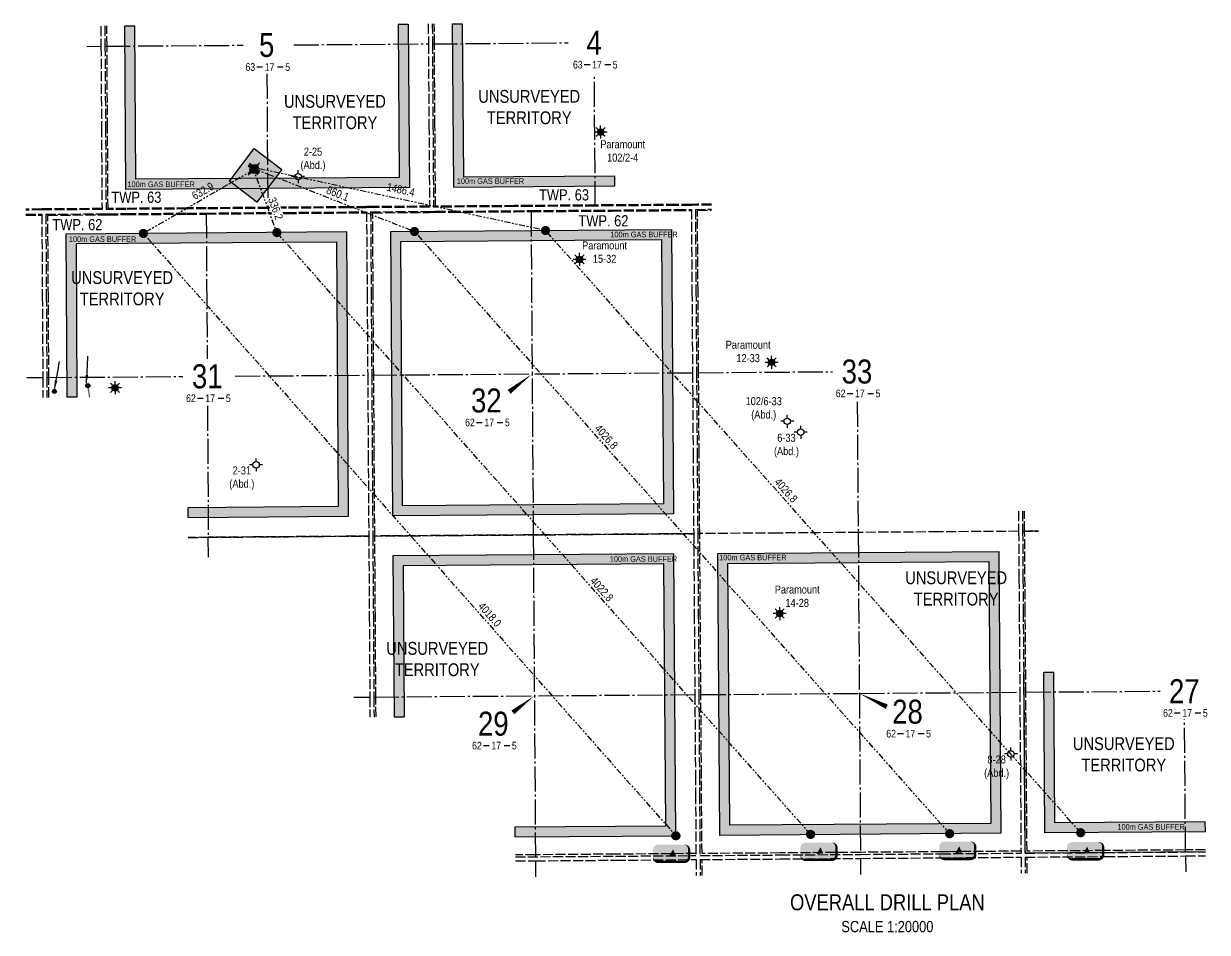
# Model space of a CAD drawing. Extents: x 522868 to 559106, y 6019929 to 6031707.
# Drawn here: x 529642 to 535554, y 6019929 to 6024469 of the extents above; entities that cross this region are included whole.
import ezdxf
from ezdxf.enums import TextEntityAlignment as Align

# ---------------------------------------------------------------- set-up
doc = ezdxf.new("R2018")
doc.units = 0
doc.header["$LTSCALE"] = 5
for name, pattern in [('foc-DOT', [1, 0.2, -0.8]), ('foc-DRILLPATH', [14.75, 6, -1.75, 1.75, -1.75, 1.75, -1.75]), ('foc-QUARTERLINE', [33, 25, -3, 2, -3]), ('foc-UNSURVEYED', [12.5, 10, -2.5])]:
    doc.linetypes.add(name, pattern=pattern)
for name, color, linetype in [('10', 1, 'Continuous'), ('9', 3, 'Continuous'), ('ABADATA-DRILL', 8, 'foc-DOT'), ('ABADATA-DRILL-T', 8, 'Continuous'), ('AS-TARGET-GAS', 182, 'Continuous'), ('AS-TARGET-GAS-H', 181, 'Continuous'), ('D-TXT', 6, 'Continuous'), ('DETAIL-T', 7, 'Continuous'), ('L-BD', 7, 'Continuous'), ('L-MON', 1, 'Continuous'), ('L-SECLBL', 7, 'Continuous'), ('L-SECQ', 8, 'foc-QUARTERLINE'), ('L-UNS-T', 3, 'Continuous'), ('L-USEC', 7, 'foc-UNSURVEYED'), ('P-BUFFER-H 100m', 191, 'Continuous'), ('P-PDRILLPATH', 12, 'foc-DRILLPATH'), ('P-PROPOSED', 10, 'Continuous'), ('P-PROPOSED-H', 21, 'Continuous')]:
    doc.layers.add(name, color=color, linetype=linetype)
doc.styles.add('80CG', font='ARIALN.TTF', dxfattribs={"height": 10})
doc.styles.add('80L', font='ARIALN.TTF', dxfattribs={"height": 10})
doc.styles.add('SIMPLEX', font='ARIALN.TTF')
doc.styles.get("Standard").update_dxf_attribs({"font": 'ARIALN.TTF'})
doc.dimstyles.new('Compass 5 000', dxfattribs={"dimscale": 5, "dimtxt": 9, "dimasz": 2, "dimexe": 0.2, "dimexo": 0.0625, "dimgap": 0.5, "dimtad": 0, "dimtih": 1, "dimtoh": 1, "dimzin": 0, "dimdsep": 46, "dimtxsty": '80CG', "dimcen": 0.1, "dimse1": 1, "dimse2": 1, "dimclrd": 256, "dimclrt": 256, "dimaunit": 1, "dimadec": 4, "dimazin": 0, "dimtfac": 0.06, "dimtofl": 0, "dimtmove": 0, "dimatfit": 1, "dimfxl": 0.2, "dimtolj": 1, "dimtzin": 0, "dimlwd": -1, "dimarcsym": 0})

# ---------------------------------------------------------------- blocks, each defined once
blk = doc.blocks.new('L-SECLBL')
at = {"layer": '9', "color": 7}
for p, q in [((-5.1, -27.8), (-12.3, -27.8)), ((20.7, -27.8), (13.5, -27.8))]:
    blk.add_line(p, q, dxfattribs=at)
at = {"layer": '10', "color": 2, "style": 'SIMPLEX'}
blk.add_attdef('SEC', text='', height=30, dxfattribs=at).set_placement((0, 0), align=Align.MIDDLE)
at = {"layer": '10', "color": 5, "style": '80L'}
blk.add_attdef('TWP', text='', height=9.5, dxfattribs=at).set_placement((-14.4, -27.4), align=Align.MIDDLE_RIGHT)
blk.add_attdef('RGE', text='', height=9.5, dxfattribs=at).set_placement((3.6, -27.4), align=Align.MIDDLE_CENTER)
blk.add_attdef('MER', text='', height=9.5, dxfattribs=at).set_placement((23.2, -27.4), align=Align.MIDDLE_LEFT)
blk = doc.blocks.new('WC')
at = {"layer": 'L-MON'}
h = blk.add_hatch(color=255, dxfattribs=at)
h.dxf.hatch_style = 1
edge = h.paths.add_edge_path()
edge.add_arc((0, 0), 0.9, 0, 360)
at = {"layer": 'L-MON', "color": 240, "flags": 128}
for points in [[(-0.62, 0.5), (-1.23, 1.12)], [(0.52, 0.61), (1.13, 1.21)], [(-1.18, -1.18), (-0.56, -0.57)], [(1.16, -1.18), (0.56, -0.57)]]:
    blk.add_lwpolyline(points, dxfattribs=at)
at = {"layer": 'L-MON', "color": 240}
for radius in [0.8, 0.373]:
    blk.add_circle((0, 0), radius, dxfattribs=at)
blk = doc.blocks.new('GAS')
h = blk.add_hatch(color=255)
h.dxf.hatch_style = 1
edge = h.paths.add_edge_path()
edge.add_arc((0, 0), 0.9, 0, 360)
for p, q in [((-0.81, 0), (-1.62, 0)), ((-0.57, 0.57), (-1.14, 1.14)), ((0, 0.81), (0, 1.62)), ((0.57, 0.57), (1.14, 1.14)), ((1.62, 0), (0.81, 0)), ((-0.57, -0.57), (-1.14, -1.14)), ((0, -0.81), (0, -1.62)), ((1.14, -1.14), (0.57, -0.57))]:
    blk.add_line(p, q)
blk.add_circle((0, 0), 0.8)
blk = doc.blocks.new('GABD')
for p, q in [((-0.81, 0), (-1.62, 0)), ((0, 0.81), (0, 1.62)), ((1.62, 0), (0.81, 0)), ((0, -0.81), (0, -1.62))]:
    blk.add_line(p, q)
blk.add_circle((0, 0), 0.8)
blk = doc.blocks.new('BH-Existing')
at = {"layer": 'ABADATA-DRILL-T'}
h = blk.add_hatch(color=256, dxfattribs=at)
h.dxf.hatch_style = 1
edge = h.paths.add_edge_path()
edge.add_arc((0, 0), 0.5, 0, 360)
blk.add_circle((0, 0), 0.5, dxfattribs=at)
blk = doc.blocks.new('plbh')
at = {"layer": 'L-MON'}
h = blk.add_hatch(color=255, dxfattribs=at)
h.dxf.hatch_style = 1
edge = h.paths.add_edge_path()
edge.add_arc((0, 0), 1.16, 0, 360)
h = blk.add_hatch(color=256, dxfattribs=at)
h.dxf.hatch_style = 1
h.paths.add_polyline_path([(-0.96, 0, 1), (0.96, 0, 1)])
h.paths.add_polyline_path([(0.91, 0, -1), (-0.91, 0, -1)], flags=16)
h.paths.add_polyline_path([(0.45, 0, -1), (-0.45, 0, -1)], flags=0)
h = blk.add_hatch(color=256, dxfattribs=at)
h.dxf.hatch_style = 1
h.paths.add_polyline_path([(-0.45, 0, 1), (0.45, 0, 1)])
h.paths.add_polyline_path([(0.4, 0, -1), (-0.4, 0, -1)], flags=16)
at = {"layer": 'L-MON', "color": 240}
for radius in [0.96, 0.91, 0.45, 0.4]:
    blk.add_circle((0, 0), radius, dxfattribs=at)
blk = doc.blocks.new('*U73')
h = blk.add_hatch(color=254)
edge = h.paths.add_edge_path()
edge.add_line((-16.5, -11.5), (16.5, -11.5))
edge.add_arc((16.5, -5.5), 6, 270, 360)
edge.add_line((22.5, -5.5), (22.5, 4))
edge.add_arc((16.5, 4), 6, 0, 90)
edge.add_line((16.5, 10), (-16.5, 10))
edge.add_arc((-16.5, 4), 6, 90, 180)
edge.add_line((-22.5, 4), (-22.5, -5.5))
edge.add_arc((-16.5, -5.5), 6, 180, 270)
at = {"color": 1, "flags": 128}
blk.add_lwpolyline([(-16.5, -11.5, 3, 3, 0), (16.5, -11.5, 3, 3, 0.414214), (22.5, -5.5, 3, 3, 0), (22.5, 4, 3, 0, 0.414214), (16.5, 10, 0, 0, 0), (-16.5, 10, 0, 0, 0.414214), (-22.5, 4, 0, 0, 0), (-22.5, -5.5, 0, 3, 0.414214)], format="xyseb", close=True, dxfattribs=at)
blk.add_lwpolyline([(5.8, -3.4, 0, 10, 0), (0, 0, 5, 5, 0)], format="xyseb", dxfattribs=at)
at = {"color": 1, "lineweight": 30, "flags": 104}
blk.add_attdef('ENTER_TEXT', text='', height=10, dxfattribs=at).set_placement((-0.3, 0), align=Align.MIDDLE_CENTER)

msp = doc.modelspace()

# ---------------------------------------------------------------- hatches: boundary and pattern name
at = {"layer": 'AS-TARGET-GAS-H', "linetype": 'Continuous'}
h = msp.add_hatch(color=256, dxfattribs=at)
h.dxf.hatch_style = 1
h.paths.add_polyline_path([(531513.097, 6024466.574), (531518.355, 6023700.536), (530202.559, 6023691.128), (530197.572, 6024458.145), (530147.599, 6024457.82), (530152.912, 6023640.798), (531568.67, 6023650.921), (531563.07, 6024466.917)])
h = msp.add_hatch(color=256, dxfattribs=at)
h.dxf.hatch_style = 1
h.paths.add_polyline_path([(531783.066, 6024468.419), (531788.665, 6023652.493), (532595.217, 6023658.259), (532594.86, 6023708.232), (531838.294, 6023702.823), (531833.038, 6024468.762)])
h = msp.add_hatch(color=256, dxfattribs=at)
h.dxf.hatch_style = 1
h.paths.add_polyline_path([(530463.762, 6022001.89), (530463.392, 6022051.863), (531214.947, 6022057.429), (531206.034, 6023377.659), (529903.537, 6023368.02), (529908.429, 6022602.719), (529858.457, 6022602.4), (529853.245, 6023417.623), (531255.669, 6023428.002), (531265.256, 6022007.826)])
h = msp.add_hatch(color=256, dxfattribs=at)
h.dxf.hatch_style = 1
h.paths.add_polyline_path([(532837.857, 6022069.451), (531534.888, 6022059.799), (531525.986, 6023380.027), (532828.474, 6023389.668)], flags=16)
h.paths.add_polyline_path([(532888.185, 6022019.849), (531485.252, 6022009.457), (531475.677, 6023429.63), (532878.092, 6023440.01)])
h = msp.add_hatch(color=256, dxfattribs=at)
h.dxf.hatch_style = 1
h.paths.add_polyline_path([(533169.225, 6020463.56), (533159.927, 6021771.988), (534462.999, 6021781.652), (534472.763, 6020473.222)], flags=16)
h.paths.add_polyline_path([(533119.608, 6020413.218), (533109.6, 6021821.59), (534512.599, 6021831.994), (534523.108, 6020423.62)])
h = msp.add_hatch(color=256, dxfattribs=at)
h.dxf.hatch_style = 1
h.paths.add_polyline_path([(532097.485, 6020455.613), (532849.285, 6020461.189), (532839.988, 6021769.617), (531536.91, 6021759.964), (531542.001, 6021005.685), (531492.028, 6021005.347), (531486.601, 6021809.566), (532889.605, 6021819.959), (532899.613, 6020411.587), (532097.856, 6020405.641)])
h = msp.add_hatch(color=256, dxfattribs=at)
h.dxf.hatch_style = 1
h.paths.add_polyline_path([(535544.452, 6020481.168), (534792.702, 6020475.594), (534787.076, 6021229.533), (534737.103, 6021229.16), (534743.103, 6020425.251), (535544.823, 6020431.196)])
at = {"layer": 'P-PROPOSED-H', "linetype": 'Continuous'}
h = msp.add_hatch(color=256, dxfattribs=at)
h.dxf.hatch_style = 1
h.paths.add_polyline_path([(530931.266, 6023740.038), (530806.613, 6023576.708), (530669.599, 6023681.276), (530794.251, 6023844.607)])

# ---------------------------------------------------------------- linework, layer by layer
at = {"layer": 'ABADATA-DRILL', "flags": 128}
for points in [[(529971.849, 6022603.125), (529970.253, 6022612.436), (529965.366, 6022643.356), (529962.607, 6022660.318)], [(529795.967, 6022602), (529795.823, 6022609.183), (529795.293, 6022631.08)]]:
    msp.add_lwpolyline(points, dxfattribs=at)
at = {"layer": 'L-SECLBL', "flags": 128}
for points in [[(532181.838, 6022718.842, 0, 23.987, 0), (532067.125, 6022629.571, 0, 0, 0)], [(532192.98, 6021110.571, 0, 23.987, 0), (532085.392, 6021027.657, 0, 0, 0)], [(533816.228, 6021122.604, 0, 23.987, 0), (533953.715, 6021056.029, 0, 0, 0)]]:
    msp.add_lwpolyline(points, format="xyseb", dxfattribs=at)
at = {"layer": 'L-SECQ'}
for p, q in [((533810.371, 6021926.736), (533816.228, 6021122.604)), ((533024.711, 6021116.736), (533816.228, 6021122.604)), ((533816.228, 6021122.604), (534617.797, 6021128.546)), ((533816.228, 6021122.604), (533822.013, 6020328.529))]:
    msp.add_line(p, q, dxfattribs=at)
at = {"layer": 'L-SECQ', "flags": 128}
for points in [[(530992.158, 6024362.805), (531663.701, 6024367.605)], [(531683.807, 6024367.749), (532362.556, 6024372.603)], [(531683.807, 6024367.749), (531763.699, 6024368.32)], [(529958.365, 6024355.415), (530028.206, 6024355.914)], [(530048.323, 6024356.058), (530739.234, 6024360.997)], [(530856.961, 6024218.846), (530861.458, 6023546.032)], [(532497.249, 6023557.609), (532492.627, 6024213.441)], [(530553.8, 6023522.76), (530558.587, 6022794.274)], [(532176.22, 6023529.739), (532181.838, 6022718.842), (532983.125, 6022724.775)], [(530699.15, 6022707.865), (531360.448, 6022712.761)], [(531380.554, 6022712.909), (532181.838, 6022718.842), (532187.409, 6021914.706)], [(533013.284, 6022724.998), (533681.975, 6022729.958)], [(529657.932, 6022700.268), (529737.772, 6022700.747)], [(529757.878, 6022700.896), (530437.706, 6022705.929)], [(530560.131, 6022559.406), (530564.446, 6021902.686)], [(533805.62, 6022578.926), (533810.371, 6021926.736)], [(530565.103, 6021802.741), (530564.446, 6021902.686)], [(532187.409, 6021914.706), (532192.98, 6021110.571), (532994.553, 6021116.512)], [(534647.956, 6021128.769), (535318.516, 6021133.742)], [(531291.464, 6021103.89), (531371.303, 6021104.482)], [(531391.409, 6021104.631), (532192.98, 6021110.571), (532198.551, 6020306.438)], [(535445.614, 6020330.51), (535440.556, 6020992.546)], [(533822.233, 6020298.369), (533822.814, 6020218.529)], [(535445.768, 6020310.404), (535446.378, 6020230.566)], [(532198.69, 6020286.332), (532199.244, 6020206.493)]]:
    msp.add_lwpolyline(points, dxfattribs=at)
at = {"layer": 'L-USEC'}
for p, q in [((530027.548, 6024457.04), (530028.206, 6024355.914)), ((530047.654, 6024457.17), (530048.312, 6024356.045)), ((530058.365, 6024356.129), (530057.706, 6024457.235)), ((531663.015, 6024467.603), (531663.701, 6024367.605)), ((531683.121, 6024467.733), (531683.807, 6024367.744)), ((531693.859, 6024367.821), (531693.173, 6024467.798)), ((531663.701, 6024367.605), (531666.483, 6023962.162)), ((531683.807, 6024367.743), (531686.589, 6023962.3)), ((531696.643, 6023962.377), (531693.859, 6024367.821)), ((530028.206, 6024355.914), (530030.842, 6023950.468)), ((530048.312, 6024356.045), (530050.948, 6023950.598)), ((530061.001, 6023950.684), (530058.365, 6024356.129)), ((531666.483, 6023962.162), (531669.3, 6023551.688)), ((531686.589, 6023962.3), (531689.406, 6023551.834)), ((531699.424, 6023556.933), (531696.643, 6023962.377)), ((530030.842, 6023950.468), (530033.511, 6023539.991)), ((530050.948, 6023950.598), (530053.617, 6023540.138)), ((530063.637, 6023545.237), (530061.001, 6023950.684)), ((529732.389, 6023542.868), (529652.549, 6023542.297)), ((529762.546, 6023543.084), (529732.389, 6023542.868)), ((530033.478, 6023545.021), (529762.546, 6023543.084)), ((530033.514, 6023539.994), (529762.582, 6023538.057)), ((530153.091, 6023540.849), (530053.617, 6023540.138)), ((530153.055, 6023545.876), (530063.637, 6023545.237)), ((530457.5, 6023548.053), (530153.055, 6023545.876)), ((530457.536, 6023543.026), (530153.091, 6023540.849)), ((530553.629, 6023548.741), (530457.5, 6023548.053)), ((530553.665, 6023543.713), (530457.536, 6023543.026)), ((530861.426, 6023550.941), (530553.629, 6023548.741)), ((530861.462, 6023545.914), (530553.665, 6023543.713)), ((530954.198, 6023551.604), (530861.426, 6023550.941)), ((530954.234, 6023546.577), (530861.462, 6023545.914)), ((531265.345, 6023553.829), (530954.198, 6023551.604)), ((531265.381, 6023548.802), (530954.234, 6023546.577)), ((531354.767, 6023554.469), (531265.345, 6023553.829)), ((531354.803, 6023549.442), (531265.381, 6023548.802)), ((531384.926, 6023554.684), (531354.767, 6023554.469)), ((531384.962, 6023549.657), (531354.803, 6023549.442)), ((531669.265, 6023556.718), (531384.926, 6023554.684)), ((531669.301, 6023551.69), (531384.962, 6023549.657)), ((531775.473, 6023552.449), (531689.406, 6023551.834)), ((531775.437, 6023557.476), (531699.424, 6023556.933)), ((532093.287, 6023559.749), (531775.437, 6023557.476)), ((532093.323, 6023554.719), (531775.473, 6023552.447)), ((532176.008, 6023560.34), (532093.287, 6023559.749)), ((532176.044, 6023555.312), (532093.323, 6023554.722)), ((532497.213, 6023562.637), (532176.008, 6023560.34)), ((532497.249, 6023557.609), (532176.044, 6023555.312)), ((532576.577, 6023563.204), (532497.213, 6023562.637)), ((532576.613, 6023558.176), (532497.249, 6023557.609)), ((532901.133, 6023565.526), (532576.577, 6023563.204)), ((532901.169, 6023560.499), (532576.613, 6023558.176)), ((532576.753, 6023537.731), (532901.313, 6023540.132)), ((532977.145, 6023566.07), (532901.133, 6023565.526)), ((532977.181, 6023561.042), (532901.169, 6023560.499)), ((532901.313, 6023540.132), (532977.326, 6023540.695)), ((533007.304, 6023566.286), (532977.145, 6023566.07)), ((533007.34, 6023561.258), (532977.181, 6023561.042)), ((532977.326, 6023540.695), (532980.243, 6023130.222)), ((532997.432, 6023540.844), (533077.27, 6023541.436)), ((532997.432, 6023540.844), (533000.349, 6023130.365)), ((533077.09, 6023566.785), (533007.304, 6023566.286)), ((533077.126, 6023561.758), (533007.34, 6023561.258)), ((529732.424, 6023537.841), (529652.582, 6023537.27)), ((529652.716, 6023516.278), (529732.556, 6023516.68)), ((529652.748, 6023511.25), (529732.588, 6023511.653)), ((529762.582, 6023538.057), (529732.424, 6023537.841)), ((529732.556, 6023516.68), (529735.18, 6023106.2)), ((529752.662, 6023516.829), (530033.644, 6023518.908)), ((529752.662, 6023516.829), (529755.286, 6023106.329)), ((529762.746, 6023511.876), (530033.681, 6023513.881)), ((529765.338, 6023106.424), (529762.746, 6023511.876)), ((530033.644, 6023518.908), (530063.802, 6023519.131)), ((530033.681, 6023513.881), (530063.839, 6023514.104)), ((530063.802, 6023519.131), (530153.22, 6023519.794)), ((530063.839, 6023514.104), (530153.257, 6023514.767)), ((530153.22, 6023519.794), (530457.667, 6023522.046)), ((530153.257, 6023514.767), (530457.705, 6023517.019)), ((530457.667, 6023522.046), (530553.796, 6023522.758)), ((530457.705, 6023517.019), (530553.833, 6023517.73)), ((530553.796, 6023522.758), (530861.595, 6023525.035)), ((530553.833, 6023517.73), (530861.632, 6023520.008)), ((530861.595, 6023525.035), (530954.367, 6023525.723)), ((530861.632, 6023520.008), (530954.404, 6023520.695)), ((530954.367, 6023525.723), (531265.517, 6023528.025)), ((530954.404, 6023520.695), (531265.554, 6023522.997)), ((531265.517, 6023528.025), (531354.939, 6023528.686)), ((531265.554, 6023522.997), (531354.976, 6023523.659)), ((531354.942, 6023528.689), (531357.713, 6023118.211)), ((531375.059, 6023528.835), (531669.439, 6023531.015)), ((531375.059, 6023528.835), (531377.829, 6023118.346)), ((531385.134, 6023523.882), (531669.476, 6023525.988)), ((531387.871, 6023118.435), (531385.134, 6023523.882)), ((531669.439, 6023531.015), (531699.598, 6023531.238)), ((531669.476, 6023525.988), (531699.635, 6023526.211)), ((531699.597, 6023531.238), (531775.609, 6023531.801)), ((531699.635, 6023526.211), (531775.647, 6023526.774)), ((531775.609, 6023531.804), (532093.463, 6023534.156)), ((531775.647, 6023526.774), (532093.5, 6023529.126)), ((532093.463, 6023534.154), (532176.183, 6023534.766)), ((532093.5, 6023529.126), (532176.22, 6023529.739)), ((532176.183, 6023534.766), (532497.39, 6023537.143)), ((532176.22, 6023529.739), (532497.427, 6023532.116)), ((532497.39, 6023537.143), (532576.753, 6023537.731)), ((532497.427, 6023532.116), (532576.791, 6023532.703)), ((532576.791, 6023532.703), (532901.35, 6023535.105)), ((532901.35, 6023535.105), (532977.362, 6023535.668)), ((533007.52, 6023535.892), (533077.306, 6023536.409)), ((533010.402, 6023130.446), (533007.52, 6023535.892)), ((532980.243, 6023130.222), (532983.125, 6022724.775)), ((533000.349, 6023130.365), (533003.231, 6022724.918)), ((533013.284, 6022724.998), (533010.402, 6023130.446)), ((529735.18, 6023106.2), (529737.772, 6022700.747)), ((529755.286, 6023106.329), (529757.878, 6022700.875)), ((529767.93, 6022700.97), (529765.338, 6023106.424)), ((531357.713, 6023118.211), (531360.448, 6022712.761)), ((531377.819, 6023118.346), (531380.554, 6022712.896)), ((531390.606, 6022712.984), (531387.871, 6023118.435)), ((531360.448, 6022712.761), (531363.162, 6022310.692)), ((531380.554, 6022712.896), (531383.268, 6022310.828)), ((531393.32, 6022310.916), (531390.606, 6022712.984)), ((532983.125, 6022724.775), (532985.982, 6022322.71)), ((533003.231, 6022724.918), (533006.088, 6022322.853)), ((533016.141, 6022322.934), (533013.284, 6022724.998)), ((529737.772, 6022700.747), (529738.405, 6022601.632)), ((529757.878, 6022700.875), (529758.511, 6022601.761)), ((529768.564, 6022601.825), (529767.93, 6022700.97)), ((531363.162, 6022310.692), (531365.876, 6021908.621)), ((531383.268, 6022310.828), (531385.982, 6021908.757)), ((531396.034, 6021908.846), (531393.32, 6022310.916)), ((532985.982, 6022322.71), (532988.839, 6021920.644)), ((533006.088, 6022322.853), (533008.945, 6021920.787)), ((533018.998, 6021920.868), (533016.141, 6022322.934)), ((534611.052, 6022032.625), (534611.798, 6021932.68)), ((534631.157, 6022032.774), (534631.903, 6021932.83)), ((534641.956, 6021932.904), (534641.21, 6022032.848)), ((530564.446, 6021902.686), (530464.502, 6021901.946)), ((530464.502, 6021901.946), (530564.446, 6021902.686)), ((530965.161, 6021905.654), (530564.446, 6021902.686)), ((530564.446, 6021902.686), (530965.161, 6021905.654)), ((531365.876, 6021908.621), (530965.161, 6021905.654)), ((530965.161, 6021905.654), (531365.876, 6021908.621)), ((531365.876, 6021908.621), (531368.59, 6021506.552)), ((531385.982, 6021908.771), (531786.689, 6021911.738)), ((531786.689, 6021911.738), (531385.982, 6021908.771)), ((531385.982, 6021908.757), (531388.696, 6021506.688)), ((531398.748, 6021506.777), (531396.034, 6021908.846)), ((531786.689, 6021911.738), (532187.409, 6021914.706)), ((532187.409, 6021914.706), (531786.689, 6021911.738)), ((532187.409, 6021914.706), (532588.124, 6021917.676)), ((532588.124, 6021917.676), (532187.409, 6021914.706)), ((532588.124, 6021917.676), (532988.839, 6021920.644)), ((532988.839, 6021920.644), (532588.124, 6021917.676)), ((532988.839, 6021920.644), (532991.697, 6021518.578)), ((533409.652, 6021923.764), (533008.945, 6021920.793)), ((533008.945, 6021920.787), (533011.803, 6021518.721)), ((533021.855, 6021518.802), (533018.998, 6021920.868)), ((533810.371, 6021926.736), (533409.652, 6021923.764)), ((534211.084, 6021929.709), (533810.371, 6021926.736)), ((534611.798, 6021932.68), (534211.084, 6021929.709)), ((534611.798, 6021932.68), (534613.574, 6021694.567)), ((534631.903, 6021932.829), (534711.742, 6021933.421)), ((534631.903, 6021932.83), (534633.68, 6021694.717)), ((534711.742, 6021933.421), (534641.956, 6021932.904)), ((534644.956, 6021530.837), (534641.956, 6021932.904)), ((534613.574, 6021694.567), (534614.797, 6021530.614)), ((534633.68, 6021694.717), (534634.903, 6021530.764)), ((534614.797, 6021530.614), (534617.797, 6021128.546)), ((534634.903, 6021530.764), (534637.903, 6021128.696)), ((534647.956, 6021128.769), (534644.956, 6021530.837)), ((531368.59, 6021506.552), (531371.303, 6021104.482)), ((531388.696, 6021506.687), (531391.409, 6021104.618)), ((531401.461, 6021104.706), (531398.748, 6021506.777)), ((532991.697, 6021518.578), (532994.553, 6021116.512)), ((533011.803, 6021518.721), (533014.659, 6021116.654)), ((533024.711, 6021116.736), (533021.855, 6021518.802)), ((532994.553, 6021116.512), (532997.41, 6020714.44)), ((533014.659, 6021116.655), (533017.516, 6020714.583)), ((533027.569, 6020714.665), (533024.711, 6021116.736)), ((534617.797, 6021128.546), (534620.798, 6020726.476)), ((534637.903, 6021128.696), (534640.904, 6020726.626)), ((534650.956, 6020726.699), (534647.956, 6021128.769)), ((531371.303, 6021104.482), (531371.977, 6021004.523)), ((531391.409, 6021104.618), (531392.083, 6021004.673)), ((531402.136, 6021004.747), (531401.461, 6021104.706)), ((532997.41, 6020714.44), (532998.083, 6020619.761)), ((533017.516, 6020714.583), (533018.189, 6020619.904)), ((533030.354, 6020322.66), (533027.569, 6020714.665)), ((534620.798, 6020726.476), (534623.799, 6020324.417)), ((534640.904, 6020726.626), (534643.904, 6020324.566)), ((534653.881, 6020334.693), (534650.956, 6020726.699)), ((532998.083, 6020619.761), (533000.267, 6020312.383)), ((533018.189, 6020619.904), (533020.373, 6020312.532)), ((532198.481, 6020316.491), (532098.528, 6020315.75)), ((532098.597, 6020305.696), (532599.401, 6020309.411)), ((532098.597, 6020305.697), (532198.542, 6020306.438)), ((532599.338, 6020319.464), (532198.481, 6020316.491)), ((532198.69, 6020286.332), (532599.55, 6020289.305)), ((533000.196, 6020322.436), (532599.338, 6020319.464)), ((532599.401, 6020309.411), (533000.267, 6020312.383)), ((532599.55, 6020289.305), (533000.41, 6020292.277)), ((533000.41, 6020292.277), (533000.977, 6020212.437)), ((533020.373, 6020312.532), (533421.22, 6020315.503)), ((533020.516, 6020292.426), (533421.369, 6020295.397)), ((533020.516, 6020292.426), (533021.083, 6020212.586)), ((533421.152, 6020325.555), (533030.354, 6020322.66)), ((533031.136, 6020212.66), (533030.568, 6020292.501)), ((533822.013, 6020328.529), (533421.152, 6020325.555)), ((533421.22, 6020315.503), (533822.083, 6020318.475)), ((533421.369, 6020295.397), (533822.233, 6020298.369)), ((534222.868, 6020331.483), (533822.013, 6020328.529)), ((533822.084, 6020318.475), (534222.941, 6020321.446)), ((533822.233, 6020298.369), (534223.09, 6020301.34)), ((534260.384, 6020331.759), (534222.868, 6020331.483)), ((534222.941, 6020321.446), (534623.799, 6020324.417)), ((534223.09, 6020301.34), (534623.949, 6020304.311)), ((534623.723, 6020334.469), (534260.384, 6020331.759)), ((534623.949, 6020304.311), (534624.544, 6020224.473)), ((534643.904, 6020324.566), (535044.756, 6020327.538)), ((534644.054, 6020304.46), (535044.905, 6020307.432)), ((534644.054, 6020304.46), (534644.65, 6020224.622)), ((535044.679, 6020337.591), (534653.881, 6020334.693)), ((534654.703, 6020224.697), (534654.107, 6020304.534)), ((535445.537, 6020340.563), (535044.679, 6020337.591)), ((535044.756, 6020327.538), (535445.619, 6020330.51)), ((535044.905, 6020307.432), (535445.768, 6020310.404)), ((535545.487, 6020341.304), (535445.537, 6020340.563)), ((535445.619, 6020330.51), (535545.564, 6020331.251)), ((535445.768, 6020310.404), (535545.717, 6020311.145)), ((532098.736, 6020285.591), (532198.69, 6020286.332))]:
    msp.add_line(p, q, dxfattribs=at)
at = {"layer": 'P-BUFFER-H 100m', "linetype": 'Continuous', "flags": 128}
for points in [[(531563.07, 6024466.917), (531568.67, 6023650.921), (530152.912, 6023640.798), (530147.599, 6024457.82)], [(530147.599, 6024457.82), (530197.572, 6024458.145)], [(531513.097, 6024466.574), (531518.355, 6023700.536), (530202.559, 6023691.128), (530197.572, 6024458.145)], [(531513.097, 6024466.574), (531563.07, 6024466.917)], [(531783.066, 6024468.419), (531833.038, 6024468.762)], [(531783.066, 6024468.419), (531788.665, 6023652.493), (532595.217, 6023658.259)], [(531833.038, 6024468.762), (531838.294, 6023702.823), (532594.86, 6023708.232)], [(532595.217, 6023658.259), (532594.86, 6023708.232)], [(530463.762, 6022001.89), (531265.256, 6022007.826), (531255.669, 6023428.002), (529853.245, 6023417.623), (529858.457, 6022602.4)], [(530463.392, 6022051.863), (531214.947, 6022057.429), (531206.034, 6023377.659), (529903.537, 6023368.02), (529908.429, 6022602.719)], [(529908.429, 6022602.719), (529858.457, 6022602.4)], [(530463.762, 6022001.89), (530463.392, 6022051.863)], [(532097.856, 6020405.641), (532899.613, 6020411.587), (532889.605, 6021819.959), (531486.601, 6021809.566), (531492.028, 6021005.347)], [(532097.485, 6020455.613), (532849.285, 6020461.189), (532839.988, 6021769.617), (531536.91, 6021759.964), (531542.001, 6021005.685)], [(535545.564, 6020331.251), (534643.904, 6020324.566), (534637.159, 6021228.414)], [(534737.103, 6021229.16), (534787.076, 6021229.533)], [(535544.823, 6020431.196), (534743.103, 6020425.251), (534737.103, 6021229.16)], [(535544.452, 6020481.168), (534792.702, 6020475.594), (534787.076, 6021229.533)], [(531492.028, 6021005.347), (531542.001, 6021005.685)], [(535544.823, 6020431.196), (535544.452, 6020481.168)], [(532097.856, 6020405.641), (532097.485, 6020455.613)]]:
    msp.add_lwpolyline(points, dxfattribs=at)
for points in [[(532888.185, 6022019.849), (531485.252, 6022009.457), (531475.677, 6023429.63), (532878.092, 6023440.01)], [(532837.857, 6022069.451), (531534.888, 6022059.799), (531525.986, 6023380.027), (532828.474, 6023389.668)], [(533119.608, 6020413.218), (533109.6, 6021821.59), (534512.599, 6021831.994), (534523.108, 6020423.62)], [(533169.225, 6020463.56), (533159.927, 6021771.988), (534462.999, 6021781.652), (534472.763, 6020473.222)]]:
    msp.add_lwpolyline(points, close=True, dxfattribs=at)
at = {"layer": 'P-PDRILLPATH', "flags": 128}
for points in [[(530787.804, 6023736.721), (530239.971, 6023420.461), (532899.613, 6020411.587)], [(533572.526, 6020418.316), (530906.845, 6023425.521), (530790.725, 6023740.601)], [(530793.774, 6023744.543), (531593.969, 6023430.487), (534267.056, 6020421.736)], [(534922.056, 6020426.585), (532248.968, 6023435.337), (530796.759, 6023748.454)]]:
    msp.add_lwpolyline(points, dxfattribs=at)
at = {"layer": 'P-PROPOSED'}
msp.add_lwpolyline([(530931.266, 6023740.038), (530806.613, 6023576.708), (530669.599, 6023681.276), (530794.251, 6023844.607), (530931.266, 6023740.038)], close=True, dxfattribs=at)

# ---------------------------------------------------------------- block references
at = {"layer": 'ABADATA-DRILL-T', "linetype": 'Continuous'}
for name, p, xscale, yscale, zscale in [('GAS', (532524.192, 6023927.114), 19.99999999999982, 19.99999999999982, 19.99999999999982), ('GABD', (531013.06, 6023704.514), 19.98946099999986, 19.98946099999986, 19.98946099999986), ('GAS', (532418.424, 6023291.012), 19.99999999999983, 19.99999999999983, 19.99999999999983), ('GAS', (533377.937, 6022776.583), 19.99999999999983, 19.99999999999983, 19.99999999999983), ('GAS', (530098.324, 6022649.458), 19.98946099999984, 19.98946099999984, 19.98946099999984), ('GABD', (533456.19, 6022482.161), 19.99999999999983, 19.99999999999983, 19.99999999999983), ('GABD', (533523.444, 6022427.676), 19.99999999999983, 19.99999999999983, 19.99999999999983), ('GABD', (530803.013, 6022264.602), 19.99999999999983, 19.99999999999983, 19.99999999999983), ('GAS', (533418.412, 6021521.722), 19.99999999999983, 19.99999999999983, 19.99999999999983), ('GABD', (534573.305, 6020820.226), 19.99999999999983, 19.99999999999983, 19.99999999999983)]:
    msp.add_blockref(name, p, dxfattribs=dict(at, xscale=xscale, yscale=yscale, zscale=zscale))
at = {"layer": 'ABADATA-DRILL-T', "xscale": 19.98946099999984, "yscale": 19.98946099999984, "zscale": 9.999999999999805}
for p in [(529962.607, 6022660.318), (529795.293, 6022631.08)]:
    msp.add_blockref('BH-Existing', p, dxfattribs=at)
at = {"layer": 'L-BD', "linetype": 'Continuous'}
ref = msp.add_blockref('*U73', (532875.783, 6020326.573), dxfattribs=dict(at, xscale=3.997892199999972, yscale=3.997892199999972, zscale=3.997892199999972))
lines = msp.add_mtext('FC814A', dxfattribs={"layer": '0', "color": 1, "insert": (532873.847, 6020326.559), "char_height": 2.5, "attachment_point": 1})
ref.add_attrib('ENTER_TEXT', '', (532873.847, 6020326.559), dxfattribs={"flags": 104}).embed_mtext(lines)
ref = msp.add_blockref('*U73', (533612.128, 6020336.758), dxfattribs=dict(at, xscale=3.997892199999972, yscale=3.997892199999972, zscale=3.997892199999972))
lines = msp.add_mtext('FC814B', dxfattribs={"layer": '0', "color": 1, "insert": (533612.128, 6020336.758), "char_height": 2.5, "attachment_point": 1})
ref.add_attrib('ENTER_TEXT', '', (533612.128, 6020336.758), dxfattribs={"flags": 104}).embed_mtext(lines)
ref = msp.add_blockref('*U73', (534305.368, 6020341.357), dxfattribs=dict(at, xscale=3.997892199999972, yscale=3.997892199999972, zscale=3.997892199999972))
lines = msp.add_mtext('FC814C', dxfattribs={"layer": '0', "color": 1, "insert": (534305.368, 6020341.357), "char_height": 2.5, "attachment_point": 1})
ref.add_attrib('ENTER_TEXT', '', (534305.368, 6020341.357), dxfattribs={"flags": 104}).embed_mtext(lines)
ref = msp.add_blockref('*U73', (534944.076, 6020339.466), dxfattribs=dict(at, xscale=3.997892199999972, yscale=3.997892199999972, zscale=3.997892199999972))
lines = msp.add_mtext('FC814D', dxfattribs={"layer": '0', "color": 1, "insert": (534944.076, 6020339.466), "char_height": 2.5, "attachment_point": 1})
ref.add_attrib('ENTER_TEXT', '', (534944.076, 6020339.466), dxfattribs={"flags": 104}).embed_mtext(lines)
at = {"layer": 'L-MON', "xscale": 19.98946099999984, "yscale": 19.98946099999984, "zscale": 19.98946099999984}
for p in [(530787.804, 6023736.721), (530790.789, 6023740.632), (530793.774, 6023744.543), (530796.759, 6023748.454)]:
    msp.add_blockref('WC', p, dxfattribs=at)
at = {"layer": 'L-MON', "linetype": 'Continuous', "xscale": 19.98946099999984, "yscale": 19.98946099999984, "zscale": 19.98946099999984}
for p in [(530239.971, 6023420.461), (531593.969, 6023430.487), (532248.968, 6023435.337), (532899.613, 6020411.587), (533572.526, 6020418.316), (534267.056, 6020421.736), (534922.056, 6020426.585)]:
    msp.add_blockref('plbh', p, dxfattribs=at)
at = {"layer": 'L-SECLBL', "color": 2, "xscale": 3.997892199999969, "yscale": 3.997892199999969, "zscale": 3.997892199999969}
for p, values in [((532491.499, 6024373.525), {'SEC': '4', 'TWP': '63', 'RGE': '17', 'MER': '5'}), ((530856.012, 6024361.832), {'SEC': '5', 'TWP': '63', 'RGE': '17', 'MER': '5'}), ((533804.514, 6022730.868), {'SEC': '33', 'TWP': '62', 'RGE': '17', 'MER': '5'}), ((530559.162, 6022706.828), {'SEC': '31', 'TWP': '62', 'RGE': '17', 'MER': '5'}), ((531953.13, 6022586.103), {'SEC': '32', 'TWP': '62', 'RGE': '17', 'MER': '5'}), ((535439.471, 6021134.639), {'SEC': '27', 'TWP': '62', 'RGE': '17', 'MER': '5'}), ((534056.806, 6021031.102), {'SEC': '28', 'TWP': '62', 'RGE': '17', 'MER': '5'}), ((531987.913, 6020971.347), {'SEC': '29', 'TWP': '62', 'RGE': '17', 'MER': '5'})]:
    msp.add_blockref('L-SECLBL', p, dxfattribs=at).add_auto_attribs(values)

# ---------------------------------------------------------------- texts
at = {"layer": 'ABADATA-DRILL-T', "linetype": 'Continuous', "attachment_point": 1, "style": '80L'}
for s, width, gutter_width, insert, char_height in [('\\pxqc;2-25 (Abd.)', 122.32732, 199.895, (531026.166, 6023849.437), 39.97892), ('\\pxqc;Paramount\\P102/2-4', 224.27449, 200, (532522.108, 6023886.187), 40), ('\\pxqc;Paramount\\P15-32', 224.27449, 200, (532431.598, 6023380.808), 40), ('\\pxqc;Paramount\\P12-33', 224.27449, 200, (533148.717, 6022884.422), 40), ('\\pxqc;102/6-33\\P(Abd.)', 179.1176, 200, (533249.127, 6022602.715), 40), ('\\pxqc;6-33\\P(Abd.)', 122.39181, 200, (533391.023, 6022419.863), 40), ('\\pxqc;2-31\\P(Abd.)', 122.39181, 200, (530670.591, 6022256.789), 40), ('\\pxqc;Paramount\\P14-28', 224.27449, 200, (533393.767, 6021661.702), 40), ('\\pxqc;8-28\\P(Abd.)', 122.39181, 200, (534440.884, 6020812.413), 40)]:
    msp.add_mtext_dynamic_manual_height_columns(s, width=width, gutter_width=gutter_width, heights=[0], dxfattribs=dict(at, insert=insert, char_height=char_height))
at = {"layer": 'AS-TARGET-GAS', "char_height": 27.98525, "attachment_point": 1, "style": '80L'}
for insert in [(530160.49, 6023680.228), (531805.353, 6023696.117), (532572.544, 6023429.415), (529868.058, 6023406.107), (532569.72, 6021808.207), (533116.5, 6021816.024), (535105.375, 6020469.661)]:
    msp.add_mtext_dynamic_manual_height_columns('100m GAS BUFFER', width=350.55628, gutter_width=189.9, heights=[0], dxfattribs=dict(at, insert=insert))
at = {"layer": 'D-TXT', "color": 3, "char_height": 55.9705, "attachment_point": 1, "style": '80L'}
for s, insert in [('TWP. 63', (530080.644, 6023629.502)), ('TWP. 63', (532216.529, 6023641.311)), ('TWP. 62', (529785.804, 6023492.838)), ('TWP. 62', (532413.415, 6023511.91))]:
    msp.add_mtext_dynamic_manual_height_columns(s, width=405.36786, gutter_width=189.9, heights=[0], dxfattribs=dict(at, insert=insert))
at = {"layer": 'DETAIL-T', "color": 3, "insert": (533956.282, 6020023.898), "char_height": 79.95784, "width": 1049.24096, "attachment_point": 5, "style": '80CG'}
msp.add_mtext('\\pxqc;OVERALL DRILL PLAN\\P{\\H0.7x;SCALE 1:20000}', dxfattribs=at)
at = {"layer": 'L-BD', "linetype": 'Continuous', "style": '80L'}
for s, rotation, p in [('632.9', 29.9975, (530536.779, 6023633.217)), ('1486.4', 347.8325, (531525.77, 6023639.557)), ('860.1', 338.5713, (531211.043, 6023619.872)), ('4026.8', 311.6191, (532552.35, 6022404.849)), ('4026.8', 311.6191, (533450.089, 6022137.23)), ('4022.8', 311.5548, (532529.997, 6021643.164)), ('4018.0', 311.4745, (531970.637, 6021516.433))]:
    msp.add_text(s, height=39.9789, rotation=rotation, dxfattribs=at).set_placement(p, align=Align.MIDDLE)
at = {"layer": 'L-UNS-T', "color": 3, "char_height": 63.96628, "attachment_point": 5, "style": '80L'}
for insert in [(532167.403, 6024051.605), (531196.95, 6024026.792), (530133.793, 6023146.457), (534299.67, 6021646.596), (531707.93, 6021293.859), (535137.173, 6020817.747)]:
    msp.add_mtext_dynamic_manual_height_columns('\\pxqc;UNSURVEYED TERRITORY', width=505.38855, gutter_width=189.9, heights=[0], dxfattribs=dict(at, insert=insert))

# ---------------------------------------------------------------- leaders
at = {"layer": 'ABADATA-DRILL-T', "path_type": 1}
for points in [[(529797.239, 6022645.957), (529821.379, 6022780.584)], [(529955.625, 6022673.052), (529963.247, 6022806.829)]]:
    msp.add_leader(points, dimstyle='Compass 5 000', override={"dimasz": 8, "dimgap": 0.5, "dimtad": 0}, dxfattribs=at)

# ---------------------------------------------------------------- next in the draw order: texts
at = {"layer": 'L-BD', "linetype": 'Continuous', "insert": (530919.486, 6023551.942), "char_height": 39.9789, "width": 112.59166, "attachment_point": 2, "rotation": 290.231, "style": '80L', "bg_fill": 3, "box_fill_scale": 1.15, "bg_fill_color": 256, "bg_fill_true_color": 256, "bg_fill_transparency": 0}
msp.add_mtext('336.2', dxfattribs=at)

# ---------------------------------------------------------------- next in the draw order: block references
at = {"layer": 'L-MON', "linetype": 'Continuous', "xscale": 19.98946099999984, "yscale": 19.98946099999984, "zscale": 19.98946099999984}
msp.add_blockref('plbh', (530906.97, 6023425.386), dxfattribs=at)

doc.saveas('drawing.dxf')
